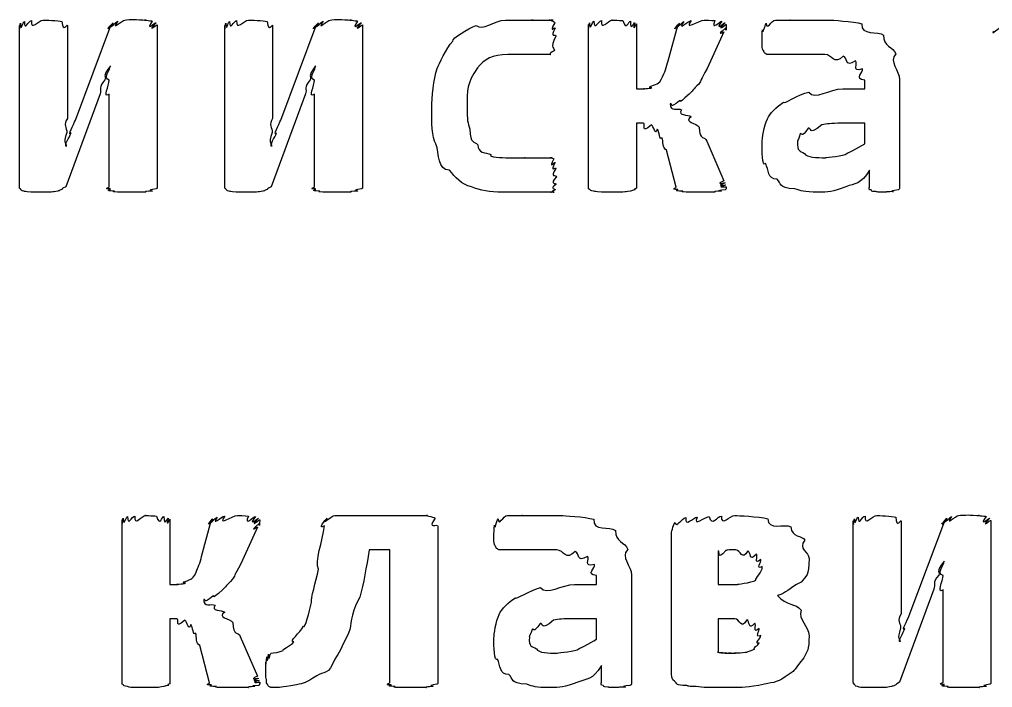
# Model space of a CAD drawing. Header units: millimetres. Extents: x 25 to 190, y 204 to 253.
# Drawn here: x 102.41 to 112.39, y 234.99 to 241.84 of the extents above; entities that cross this region are included whole.
import ezdxf

# ---------------------------------------------------------------- set-up
doc = ezdxf.new("R2010")
doc.units = ezdxf.units.MM
doc.layers.get('0').update_dxf_attribs({"linetype": 'CONTINUOUS'})

msp = doc.modelspace()

# ---------------------------------------------------------------- linework, layer by layer
at = {"color": 0}
for p, q in [((102.41, 240.12), (102.41, 241.774)), ((102.901, 241.774), (102.901, 240.821)), ((102.984, 240.804), (103.347, 241.774)), ((103.821, 241.779), (103.821, 240.12)), ((104.516, 240.12), (104.516, 241.774)), ((105.006, 241.774), (105.006, 240.821)), ((105.089, 240.804), (105.453, 241.774)), ((105.927, 241.779), (105.927, 240.12)), ((108.245, 240.109), (108.245, 241.785)), ((108.736, 241.791), (108.736, 241.124)), ((109.061, 241.41), (109.16, 241.774)), ((109.634, 241.708), (109.463, 241.333)), ((111.077, 241.124), (111.077, 241.212)), ((111.435, 241.217), (111.435, 240.12)), ((103.237, 241.074), (102.884, 240.12)), ((103.331, 240.12), (103.331, 241.069)), ((105.343, 241.074), (104.99, 240.12)), ((105.436, 240.12), (105.436, 241.069)), ((108.736, 241.124), (108.818, 241.124)), ((110.851, 241.124), (111.077, 241.124)), ((108.807, 240.771), (108.736, 240.771)), ((108.736, 240.771), (108.736, 240.104)), ((111.077, 240.771), (110.84, 240.771)), ((111.077, 240.561), (111.077, 240.771)), ((109.457, 240.589), (109.634, 240.181)), ((109.143, 240.115), (109.044, 240.495)), ((111.126, 240.12), (111.126, 240.291)), ((107.915, 240.22), (107.915, 240.22)), ((109.656, 240.109), (109.656, 240.109)), ((103.462, 235.03), (103.462, 236.706)), ((103.952, 236.711), (103.952, 236.044)), ((104.278, 236.331), (104.377, 236.694)), ((105.642, 236.75), (106.595, 236.75)), ((110.96, 235.041), (110.96, 236.694)), ((111.45, 236.694), (111.45, 235.741)), ((111.533, 235.724), (111.897, 236.694)), ((112.371, 236.7), (112.371, 235.041)), ((104.851, 236.629), (104.68, 236.254)), ((106.7, 236.639), (106.7, 235.041)), ((109.095, 235.168), (109.095, 236.568)), ((106.209, 236.397), (105.995, 236.397)), ((106.209, 235.041), (106.209, 236.397)), ((109.575, 236.386), (109.575, 236.044)), ((110.027, 236.226), (110.027, 236.226)), ((108.327, 236.044), (108.327, 236.133)), ((108.686, 236.138), (108.686, 235.041)), ((103.952, 236.044), (104.035, 236.044)), ((108.102, 236.044), (108.327, 236.044)), ((109.575, 236.044), (109.773, 236.044)), ((111.786, 235.995), (111.434, 235.041)), ((111.88, 235.041), (111.88, 235.989)), ((104.024, 235.692), (103.952, 235.692)), ((103.952, 235.692), (103.952, 235.024)), ((108.327, 235.692), (108.09, 235.692)), ((108.327, 235.482), (108.327, 235.692)), ((109.746, 235.692), (109.575, 235.692)), ((109.575, 235.692), (109.575, 235.35)), ((104.674, 235.51), (104.851, 235.102)), ((110.01, 235.52), (110.01, 235.52)), ((110.506, 235.515), (110.506, 235.515)), ((104.36, 235.035), (104.261, 235.416)), ((108.377, 235.041), (108.377, 235.212)), ((104.873, 235.03), (104.873, 235.03))]:
    msp.add_line(p, q, dxfattribs=at)
for points in [[(102.41, 241.774), (102.41, 241.682), (102.413, 241.788), (102.421, 241.796)], [(102.421, 241.796), (102.424, 241.697), (102.441, 241.808), (102.46, 241.813)], [(102.46, 241.813), (102.461, 241.708), (102.501, 241.824), (102.532, 241.824)], [(102.532, 241.824), (102.523, 241.711), (102.605, 241.829), (102.653, 241.829)], [(102.653, 241.829), (102.666, 241.829), (102.813, 241.824), (102.846, 241.813)], [(102.846, 241.813), (102.854, 241.693), (102.901, 241.792), (102.901, 241.774)], [(103.347, 241.774), (103.273, 241.686), (103.358, 241.793), (103.37, 241.802)], [(103.37, 241.802), (103.299, 241.7), (103.4, 241.814), (103.419, 241.818)], [(103.419, 241.818), (103.339, 241.711), (103.464, 241.829), (103.491, 241.829)], [(103.491, 241.829), (103.509, 241.832), (103.551, 241.835), (103.595, 241.835)], [(103.595, 241.835), (103.597, 241.832), (103.675, 241.832), (103.706, 241.829)], [(103.706, 241.829), (103.656, 241.829), (103.757, 241.825), (103.772, 241.818)], [(103.772, 241.818), (103.689, 241.7), (103.802, 241.808), (103.811, 241.802)], [(103.811, 241.802), (103.703, 241.686), (103.821, 241.786), (103.821, 241.779)], [(104.516, 241.774), (104.516, 241.682), (104.519, 241.788), (104.527, 241.796)], [(104.527, 241.796), (104.53, 241.697), (104.546, 241.808), (104.565, 241.813)], [(104.565, 241.813), (104.567, 241.708), (104.607, 241.824), (104.637, 241.824)], [(104.637, 241.824), (104.629, 241.711), (104.71, 241.829), (104.758, 241.829)], [(104.758, 241.829), (104.772, 241.829), (104.918, 241.824), (104.951, 241.813)], [(104.951, 241.813), (104.96, 241.693), (105.006, 241.792), (105.006, 241.774)], [(105.453, 241.774), (105.379, 241.686), (105.464, 241.793), (105.475, 241.802)], [(105.475, 241.802), (105.405, 241.7), (105.505, 241.814), (105.525, 241.818)], [(105.525, 241.818), (105.445, 241.711), (105.57, 241.829), (105.596, 241.829)], [(105.596, 241.829), (105.614, 241.832), (105.657, 241.835), (105.701, 241.835)], [(105.701, 241.835), (105.702, 241.832), (105.781, 241.832), (105.811, 241.829)], [(105.811, 241.829), (105.762, 241.829), (105.862, 241.825), (105.877, 241.818)], [(105.877, 241.818), (105.795, 241.7), (105.908, 241.808), (105.916, 241.802)], [(105.916, 241.802), (105.809, 241.686), (105.927, 241.786), (105.927, 241.779)], [(106.852, 241.614), (106.849, 241.642), (107.002, 241.741), (107.094, 241.774)], [(107.094, 241.774), (107.151, 241.711), (107.284, 241.829), (107.392, 241.829)], [(107.392, 241.829), (107.426, 241.829), (107.492, 241.829), (107.541, 241.829)], [(107.541, 241.829), (107.526, 241.829), (107.637, 241.829), (107.678, 241.829)], [(107.678, 241.829), (107.607, 241.829), (107.756, 241.829), (107.789, 241.829)], [(107.789, 241.829), (107.79, 241.829), (107.844, 241.829), (107.855, 241.829)], [(107.855, 241.829), (107.816, 241.829), (107.878, 241.829), (107.883, 241.829)], [(107.883, 241.829), (107.827, 241.829), (107.895, 241.82), (107.899, 241.802)], [(107.899, 241.802), (107.834, 241.677), (107.904, 241.768), (107.904, 241.747)], [(108.245, 241.785), (108.245, 241.689), (108.248, 241.797), (108.256, 241.802)], [(108.256, 241.802), (108.263, 241.7), (108.281, 241.814), (108.3, 241.818)], [(108.3, 241.818), (108.303, 241.708), (108.347, 241.824), (108.377, 241.824)], [(108.377, 241.824), (108.366, 241.711), (108.446, 241.829), (108.487, 241.829)], [(108.487, 241.829), (108.45, 241.829), (108.567, 241.826), (108.598, 241.824)], [(108.598, 241.824), (108.631, 241.708), (108.656, 241.821), (108.675, 241.818)], [(108.675, 241.818), (108.671, 241.7), (108.711, 241.808), (108.719, 241.802)], [(108.719, 241.802), (108.689, 241.689), (108.736, 241.793), (108.736, 241.791)], [(109.16, 241.774), (109.089, 241.686), (109.165, 241.792), (109.177, 241.796)], [(109.177, 241.796), (109.112, 241.697), (109.201, 241.808), (109.221, 241.813)], [(109.221, 241.813), (109.152, 241.708), (109.267, 241.824), (109.298, 241.824)], [(109.298, 241.824), (109.215, 241.711), (109.375, 241.829), (109.43, 241.829)], [(109.43, 241.829), (109.431, 241.829), (109.51, 241.826), (109.54, 241.824)], [(109.54, 241.824), (109.493, 241.708), (109.597, 241.821), (109.612, 241.818)], [(109.612, 241.818), (109.527, 241.7), (109.641, 241.808), (109.645, 241.802)], [(109.645, 241.802), (109.538, 241.689), (109.656, 241.792), (109.656, 241.785)], [(109.656, 241.785), (109.656, 241.671), (109.653, 241.76), (109.65, 241.747)], [(110.03, 241.73), (110.035, 241.667), (110.049, 241.774), (110.068, 241.796)], [(110.068, 241.796), (110.071, 241.711), (110.118, 241.829), (110.162, 241.829)], [(110.162, 241.829), (110.159, 241.829), (110.257, 241.829), (110.316, 241.829)], [(110.316, 241.829), (110.278, 241.829), (110.437, 241.829), (110.503, 241.829)], [(110.503, 241.829), (110.531, 241.829), (110.643, 241.829), (110.713, 241.829)], [(110.713, 241.829), (110.732, 241.829), (110.957, 241.815), (111.049, 241.791)], [(111.049, 241.791), (111.034, 241.66), (111.215, 241.726), (111.27, 241.675)], [(112.404, 241.713), (112.342, 241.66), (112.481, 241.759), (112.481, 241.774)], [(107.904, 241.747), (107.839, 241.633), (107.91, 241.697), (107.91, 241.664)], [(107.91, 241.664), (107.839, 241.531), (107.904, 241.544), (107.894, 241.515)], [(109.65, 241.747), (109.53, 241.645), (109.641, 241.722), (109.634, 241.708)], [(110.024, 241.631), (110.024, 241.622), (110.025, 241.708), (110.03, 241.73)], [(111.27, 241.675), (111.265, 241.556), (111.37, 241.559), (111.397, 241.482)], [(106.692, 241.333), (106.714, 241.377), (106.785, 241.54), (106.852, 241.614)], [(110.024, 241.565), (110.024, 241.556), (110.024, 241.609), (110.024, 241.631)], [(110.041, 241.515), (110.027, 241.516), (110.027, 241.545), (110.024, 241.565)], [(107.419, 241.476), (107.257, 241.476), (107.178, 241.429), (107.105, 241.338)], [(107.59, 241.476), (107.459, 241.476), (107.486, 241.476), (107.419, 241.476)], [(107.712, 241.476), (107.673, 241.476), (107.637, 241.476), (107.59, 241.476)], [(107.8, 241.476), (107.742, 241.476), (107.748, 241.476), (107.712, 241.476)], [(107.855, 241.476), (107.786, 241.476), (107.822, 241.476), (107.8, 241.476)], [(107.894, 241.515), (107.816, 241.476), (107.869, 241.476), (107.855, 241.476)], [(110.062, 241.487), (110.042, 241.49), (110.047, 241.504), (110.041, 241.515)], [(110.09, 241.476), (110.057, 241.476), (110.069, 241.479), (110.062, 241.487)], [(110.162, 241.476), (110.082, 241.476), (110.104, 241.476), (110.09, 241.476)], [(110.283, 241.476), (110.148, 241.476), (110.195, 241.476), (110.162, 241.476)], [(110.448, 241.476), (110.362, 241.476), (110.33, 241.476), (110.283, 241.476)], [(110.669, 241.476), (110.49, 241.476), (110.515, 241.476), (110.448, 241.476)], [(110.856, 241.46), (110.763, 241.358), (110.742, 241.476), (110.669, 241.476)], [(110.983, 241.41), (110.865, 241.336), (110.907, 241.449), (110.856, 241.46)], [(111.397, 241.482), (111.317, 241.402), (111.435, 241.317), (111.435, 241.217)], [(103.342, 241.361), (103.248, 241.234), (103.305, 241.264), (103.287, 241.217)], [(103.331, 241.212), (103.262, 241.234), (103.338, 241.312), (103.342, 241.361)], [(105.447, 241.361), (105.354, 241.234), (105.41, 241.264), (105.392, 241.217)], [(105.436, 241.212), (105.368, 241.234), (105.444, 241.312), (105.447, 241.361)], [(109.016, 241.278), (109.013, 241.263), (109.05, 241.358), (109.061, 241.41)], [(111.055, 241.328), (110.931, 241.292), (111.016, 241.388), (110.983, 241.41)], [(106.637, 240.925), (106.637, 241.035), (106.655, 241.223), (106.692, 241.333)], [(107.105, 241.338), (106.996, 241.175), (107.001, 241.114), (107.001, 240.942)], [(108.961, 241.184), (108.979, 241.19), (109.001, 241.241), (109.016, 241.278)], [(109.463, 241.333), (109.383, 241.201), (109.408, 241.217), (109.375, 241.173)], [(111.077, 241.212), (110.961, 241.226), (111.069, 241.294), (111.055, 241.328)], [(103.287, 241.217), (103.215, 241.137), (103.255, 241.121), (103.237, 241.074)], [(103.331, 241.069), (103.259, 241.016), (103.331, 241.163), (103.331, 241.212)], [(105.392, 241.217), (105.321, 241.137), (105.361, 241.121), (105.343, 241.074)], [(105.436, 241.069), (105.365, 241.016), (105.436, 241.163), (105.436, 241.212)], [(108.895, 241.135), (108.821, 241.142), (108.942, 241.162), (108.961, 241.184)], [(109.375, 241.173), (109.317, 241.115), (109.309, 241.098), (109.276, 241.069)], [(108.818, 241.124), (108.774, 241.124), (108.873, 241.126), (108.895, 241.135)], [(109.276, 241.069), (109.138, 240.943), (109.212, 241.02), (109.177, 241.002)], [(110.244, 240.986), (110.24, 240.961), (110.4, 241.069), (110.503, 241.09)], [(110.503, 241.09), (110.564, 241.005), (110.721, 241.124), (110.851, 241.124)], [(109.177, 241.002), (109.068, 240.91), (109.112, 240.976), (109.083, 240.969)], [(109.083, 240.969), (109.079, 240.884), (109.161, 240.931), (109.198, 240.909)], [(110.079, 240.815), (110.101, 240.87), (110.174, 240.942), (110.244, 240.986)], [(106.681, 240.561), (106.637, 240.619), (106.637, 240.789), (106.637, 240.925)], [(107.001, 240.942), (106.996, 240.796), (107.009, 240.776), (107.028, 240.71)], [(109.198, 240.909), (109.152, 240.844), (109.267, 240.866), (109.298, 240.837)], [(102.901, 240.821), (102.854, 240.756), (102.898, 240.724), (102.895, 240.677)], [(102.939, 240.672), (102.895, 240.63), (102.968, 240.76), (102.984, 240.804)], [(105.006, 240.821), (104.96, 240.756), (105.004, 240.724), (105.001, 240.677)], [(105.045, 240.672), (105.001, 240.63), (105.074, 240.76), (105.089, 240.804)], [(108.89, 240.754), (108.77, 240.652), (108.84, 240.771), (108.807, 240.771)], [(109.298, 240.837), (109.211, 240.785), (109.354, 240.772), (109.381, 240.732)], [(110.024, 240.573), (110.024, 240.612), (110.042, 240.745), (110.079, 240.815)], [(110.84, 240.771), (110.725, 240.771), (110.694, 240.765), (110.636, 240.754)], [(102.895, 240.677), (102.851, 240.542), (102.893, 240.581), (102.89, 240.534)], [(102.89, 240.534), (102.865, 240.542), (102.924, 240.628), (102.939, 240.672)], [(105.001, 240.677), (104.957, 240.542), (104.998, 240.581), (104.995, 240.534)], [(104.995, 240.534), (104.971, 240.542), (105.03, 240.628), (105.045, 240.672)], [(107.028, 240.71), (107.033, 240.55), (107.074, 240.594), (107.111, 240.55)], [(108.95, 240.71), (108.931, 240.634), (108.912, 240.746), (108.89, 240.754)], [(109, 240.622), (108.972, 240.59), (108.972, 240.688), (108.95, 240.71)], [(109.381, 240.732), (109.383, 240.586), (109.436, 240.644), (109.457, 240.589)], [(110.415, 240.661), (110.383, 240.557), (110.388, 240.612), (110.388, 240.584)], [(110.498, 240.721), (110.421, 240.605), (110.433, 240.685), (110.415, 240.661)], [(110.636, 240.754), (110.494, 240.634), (110.534, 240.735), (110.498, 240.721)], [(106.819, 240.291), (106.699, 240.289), (106.714, 240.454), (106.681, 240.561)], [(109.044, 240.495), (108.997, 240.517), (109.014, 240.585), (109, 240.622)], [(110.062, 240.357), (110.024, 240.322), (110.024, 240.491), (110.024, 240.573)], [(110.388, 240.584), (110.383, 240.476), (110.411, 240.491), (110.459, 240.462)], [(110.878, 240.451), (110.891, 240.465), (111.006, 240.513), (111.077, 240.561)], [(107.111, 240.55), (107.107, 240.462), (107.191, 240.473), (107.243, 240.451)], [(110.459, 240.462), (110.483, 240.418), (110.582, 240.418), (110.675, 240.418)], [(107.243, 240.451), (107.213, 240.418), (107.359, 240.418), (107.425, 240.418)], [(107.425, 240.418), (107.464, 240.418), (107.547, 240.418), (107.596, 240.418)], [(107.596, 240.418), (107.559, 240.418), (107.685, 240.418), (107.722, 240.418)], [(107.722, 240.418), (107.75, 240.418), (107.789, 240.418), (107.811, 240.418)], [(107.811, 240.418), (107.797, 240.418), (107.856, 240.418), (107.871, 240.418)], [(107.871, 240.418), (107.819, 240.418), (107.884, 240.414), (107.888, 240.407)], [(107.888, 240.407), (107.83, 240.286), (107.9, 240.386), (107.904, 240.368)], [(107.904, 240.368), (107.839, 240.253), (107.91, 240.333), (107.91, 240.308)], [(110.675, 240.418), (110.648, 240.418), (110.815, 240.429), (110.878, 240.451)], [(107.045, 240.12), (106.937, 240.143), (106.881, 240.217), (106.819, 240.291)], [(107.91, 240.308), (107.841, 240.2), (107.915, 240.253), (107.915, 240.22)], [(110.178, 240.198), (110.079, 240.198), (110.091, 240.294), (110.062, 240.357)], [(111.126, 240.291), (111.038, 240.138), (110.972, 240.156), (110.884, 240.12)], [(107.915, 240.22), (107.841, 240.138), (107.913, 240.164), (107.91, 240.143)], [(109.634, 240.181), (109.53, 240.134), (109.645, 240.166), (109.645, 240.159)], [(109.645, 240.159), (109.535, 240.12), (109.65, 240.144), (109.65, 240.137)], [(110.36, 240.098), (110.178, 240.109), (110.229, 240.153), (110.178, 240.198)], [(102.421, 240.098), (102.41, 240.094), (102.41, 240.112), (102.41, 240.12)], [(102.454, 240.076), (102.424, 240.079), (102.428, 240.09), (102.421, 240.098)], [(102.526, 240.065), (102.457, 240.068), (102.472, 240.072), (102.454, 240.076)], [(102.636, 240.065), (102.517, 240.065), (102.555, 240.065), (102.526, 240.065)], [(102.736, 240.065), (102.6, 240.065), (102.676, 240.065), (102.636, 240.065)], [(102.802, 240.076), (102.77, 240.068), (102.76, 240.068), (102.736, 240.065)], [(102.846, 240.093), (102.807, 240.076), (102.82, 240.079), (102.802, 240.076)], [(102.884, 240.12), (102.829, 240.09), (102.857, 240.1), (102.846, 240.093)], [(103.342, 240.098), (103.259, 240.094), (103.331, 240.112), (103.331, 240.12)], [(103.38, 240.076), (103.273, 240.079), (103.349, 240.09), (103.342, 240.098)], [(103.458, 240.065), (103.314, 240.068), (103.402, 240.072), (103.38, 240.076)], [(103.579, 240.065), (103.493, 240.065), (103.491, 240.065), (103.458, 240.065)], [(103.695, 240.065), (103.59, 240.065), (103.626, 240.065), (103.579, 240.065)], [(103.772, 240.076), (103.652, 240.068), (103.728, 240.068), (103.695, 240.065)], [(103.811, 240.098), (103.689, 240.079), (103.79, 240.083), (103.772, 240.076)], [(103.821, 240.12), (103.821, 240.094), (103.817, 240.105), (103.811, 240.098)], [(104.527, 240.098), (104.516, 240.094), (104.516, 240.112), (104.516, 240.12)], [(104.56, 240.076), (104.53, 240.079), (104.534, 240.09), (104.527, 240.098)], [(104.632, 240.065), (104.563, 240.068), (104.578, 240.072), (104.56, 240.076)], [(104.742, 240.065), (104.622, 240.065), (104.661, 240.065), (104.632, 240.065)], [(104.841, 240.065), (104.706, 240.065), (104.782, 240.065), (104.742, 240.065)], [(104.907, 240.076), (104.876, 240.068), (104.866, 240.068), (104.841, 240.065)], [(104.951, 240.093), (104.913, 240.076), (104.925, 240.079), (104.907, 240.076)], [(104.99, 240.12), (104.935, 240.09), (104.962, 240.1), (104.951, 240.093)], [(105.447, 240.098), (105.365, 240.094), (105.436, 240.112), (105.436, 240.12)], [(105.486, 240.076), (105.379, 240.079), (105.454, 240.09), (105.447, 240.098)], [(105.563, 240.065), (105.42, 240.068), (105.508, 240.072), (105.486, 240.076)], [(105.684, 240.065), (105.599, 240.065), (105.596, 240.065), (105.563, 240.065)], [(105.8, 240.065), (105.695, 240.065), (105.731, 240.065), (105.684, 240.065)], [(105.877, 240.076), (105.757, 240.068), (105.833, 240.068), (105.8, 240.065)], [(105.916, 240.098), (105.795, 240.079), (105.895, 240.083), (105.877, 240.076)], [(105.927, 240.12), (105.927, 240.094), (105.923, 240.105), (105.916, 240.098)], [(107.359, 240.065), (107.235, 240.065), (107.135, 240.083), (107.045, 240.12)], [(107.519, 240.065), (107.408, 240.065), (107.414, 240.065), (107.359, 240.065)], [(107.667, 240.065), (107.515, 240.065), (107.574, 240.065), (107.519, 240.065)], [(107.789, 240.065), (107.724, 240.065), (107.714, 240.065), (107.667, 240.065)], [(107.866, 240.065), (107.794, 240.065), (107.825, 240.065), (107.789, 240.065)], [(107.894, 240.065), (107.823, 240.065), (107.88, 240.065), (107.866, 240.065)], [(107.904, 240.087), (107.834, 240.065), (107.9, 240.065), (107.894, 240.065)], [(107.91, 240.143), (107.839, 240.094), (107.907, 240.101), (107.904, 240.087)], [(108.256, 240.093), (108.245, 240.09), (108.245, 240.105), (108.245, 240.109)], [(108.3, 240.076), (108.263, 240.076), (108.267, 240.085), (108.256, 240.093)], [(108.377, 240.065), (108.303, 240.068), (108.322, 240.072), (108.3, 240.076)], [(108.487, 240.065), (108.366, 240.065), (108.41, 240.065), (108.377, 240.065)], [(108.598, 240.065), (108.567, 240.065), (108.531, 240.065), (108.487, 240.065)], [(108.675, 240.076), (108.631, 240.068), (108.631, 240.068), (108.598, 240.065)], [(108.719, 240.087), (108.671, 240.076), (108.697, 240.079), (108.675, 240.076)], [(108.736, 240.104), (108.689, 240.087), (108.73, 240.094), (108.719, 240.087)], [(109.16, 240.093), (109.079, 240.09), (109.143, 240.107), (109.143, 240.115)], [(109.209, 240.076), (109.101, 240.076), (109.171, 240.085), (109.16, 240.093)], [(109.292, 240.065), (109.145, 240.068), (109.232, 240.072), (109.209, 240.076)], [(109.425, 240.065), (109.328, 240.065), (109.325, 240.065), (109.292, 240.065)], [(109.535, 240.065), (109.427, 240.065), (109.469, 240.065), (109.425, 240.065)], [(109.606, 240.076), (109.486, 240.068), (109.564, 240.068), (109.535, 240.065)], [(109.645, 240.087), (109.524, 240.076), (109.624, 240.079), (109.606, 240.076)], [(109.65, 240.137), (109.538, 240.105), (109.656, 240.123), (109.656, 240.12)], [(109.656, 240.109), (109.656, 240.087), (109.652, 240.094), (109.645, 240.087)], [(109.656, 240.12), (109.656, 240.098), (109.656, 240.112), (109.656, 240.109)], [(110.603, 240.065), (110.439, 240.065), (110.433, 240.076), (110.36, 240.098)], [(110.884, 240.12), (110.743, 240.065), (110.702, 240.065), (110.603, 240.065)], [(111.143, 240.087), (111.111, 240.087), (111.126, 240.105), (111.126, 240.12)], [(111.192, 240.071), (111.133, 240.072), (111.154, 240.079), (111.143, 240.087)], [(111.281, 240.065), (111.177, 240.065), (111.215, 240.067), (111.192, 240.071)], [(111.369, 240.071), (111.254, 240.065), (111.321, 240.065), (111.281, 240.065)], [(111.419, 240.087), (111.294, 240.072), (111.391, 240.073), (111.369, 240.071)], [(111.435, 240.12), (111.435, 240.087), (111.429, 240.094), (111.419, 240.087)], [(103.462, 236.706), (103.462, 236.609), (103.464, 236.718), (103.473, 236.722)], [(103.473, 236.722), (103.48, 236.62), (103.498, 236.735), (103.517, 236.739)], [(103.517, 236.739), (103.519, 236.629), (103.564, 236.744), (103.594, 236.744)], [(103.594, 236.744), (103.583, 236.631), (103.663, 236.75), (103.704, 236.75)], [(103.704, 236.75), (103.667, 236.75), (103.784, 236.747), (103.814, 236.744)], [(103.814, 236.744), (103.848, 236.629), (103.872, 236.741), (103.892, 236.739)], [(103.892, 236.739), (103.887, 236.62), (103.928, 236.729), (103.936, 236.722)], [(103.936, 236.722), (103.905, 236.609), (103.952, 236.714), (103.952, 236.711)], [(104.377, 236.694), (104.307, 236.606), (104.382, 236.712), (104.393, 236.717)], [(104.393, 236.717), (104.328, 236.618), (104.418, 236.729), (104.437, 236.733)], [(104.437, 236.733), (104.369, 236.629), (104.484, 236.744), (104.515, 236.744)], [(104.515, 236.744), (104.432, 236.631), (104.592, 236.75), (104.647, 236.75)], [(104.647, 236.75), (104.648, 236.75), (104.727, 236.747), (104.757, 236.744)], [(104.757, 236.744), (104.71, 236.629), (104.813, 236.741), (104.829, 236.739)], [(104.829, 236.739), (104.743, 236.62), (104.858, 236.729), (104.862, 236.722)], [(104.867, 236.667), (104.747, 236.565), (104.858, 236.642), (104.851, 236.629)], [(104.862, 236.722), (104.754, 236.609), (104.873, 236.712), (104.873, 236.706)], [(104.873, 236.706), (104.873, 236.591), (104.87, 236.681), (104.867, 236.667)], [(105.537, 236.645), (105.457, 236.598), (105.549, 236.707), (105.565, 236.722)], [(105.565, 236.722), (105.49, 236.631), (105.609, 236.75), (105.642, 236.75)], [(106.595, 236.75), (106.546, 236.75), (106.653, 236.74), (106.673, 236.722)], [(106.673, 236.722), (106.582, 236.595), (106.7, 236.675), (106.7, 236.639)], [(107.28, 236.65), (107.286, 236.587), (107.299, 236.694), (107.319, 236.717)], [(107.319, 236.717), (107.322, 236.631), (107.369, 236.75), (107.413, 236.75)], [(107.413, 236.75), (107.41, 236.75), (107.508, 236.75), (107.567, 236.75)], [(107.567, 236.75), (107.528, 236.75), (107.688, 236.75), (107.754, 236.75)], [(107.754, 236.75), (107.782, 236.75), (107.894, 236.75), (107.964, 236.75)], [(107.964, 236.75), (107.983, 236.75), (108.208, 236.736), (108.3, 236.711)], [(108.3, 236.711), (108.285, 236.58), (108.465, 236.647), (108.52, 236.595)], [(109.095, 236.568), (109.095, 236.558), (109.107, 236.652), (109.134, 236.678)], [(109.134, 236.678), (109.146, 236.613), (109.196, 236.723), (109.244, 236.728)], [(109.244, 236.728), (109.23, 236.62), (109.318, 236.733), (109.36, 236.733)], [(109.36, 236.733), (109.311, 236.624), (109.44, 236.739), (109.481, 236.739)], [(109.481, 236.739), (109.51, 236.629), (109.564, 236.744), (109.608, 236.744)], [(109.608, 236.744), (109.598, 236.631), (109.697, 236.75), (109.746, 236.75)], [(109.746, 236.75), (109.775, 236.75), (109.986, 236.739), (110.082, 236.717)], [(110.082, 236.717), (110.083, 236.591), (110.255, 236.67), (110.319, 236.634)], [(110.96, 236.694), (110.96, 236.602), (110.962, 236.708), (110.971, 236.717)], [(110.971, 236.717), (110.973, 236.618), (110.99, 236.729), (111.009, 236.733)], [(111.009, 236.733), (111.011, 236.629), (111.051, 236.744), (111.081, 236.744)], [(111.081, 236.744), (111.073, 236.631), (111.154, 236.75), (111.202, 236.75)], [(111.202, 236.75), (111.216, 236.75), (111.362, 236.744), (111.395, 236.733)], [(111.395, 236.733), (111.403, 236.613), (111.45, 236.712), (111.45, 236.694)], [(111.897, 236.694), (111.822, 236.606), (111.908, 236.714), (111.919, 236.722)], [(111.919, 236.722), (111.849, 236.62), (111.949, 236.735), (111.968, 236.739)], [(111.968, 236.739), (111.888, 236.631), (112.014, 236.75), (112.04, 236.75)], [(112.04, 236.75), (112.058, 236.752), (112.101, 236.755), (112.145, 236.755)], [(112.145, 236.755), (112.146, 236.752), (112.225, 236.752), (112.255, 236.75)], [(112.255, 236.75), (112.206, 236.75), (112.306, 236.746), (112.321, 236.739)], [(112.321, 236.739), (112.238, 236.62), (112.352, 236.729), (112.36, 236.722)], [(112.36, 236.722), (112.252, 236.606), (112.371, 236.707), (112.371, 236.7)], [(105.476, 236.198), (105.435, 236.279), (105.518, 236.48), (105.537, 236.645)], [(107.275, 236.551), (107.275, 236.543), (107.276, 236.629), (107.28, 236.65)], [(108.52, 236.595), (108.516, 236.477), (108.621, 236.48), (108.647, 236.402)], [(110.319, 236.634), (110.33, 236.518), (110.432, 236.551), (110.462, 236.496)], [(107.275, 236.485), (107.275, 236.477), (107.275, 236.529), (107.275, 236.551)], [(107.291, 236.436), (107.278, 236.437), (107.278, 236.466), (107.275, 236.485)], [(110.462, 236.496), (110.388, 236.408), (110.506, 236.378), (110.506, 236.309)], [(105.995, 236.397), (105.968, 236.216), (105.937, 236.055), (105.901, 235.912)], [(107.313, 236.408), (107.293, 236.411), (107.298, 236.425), (107.291, 236.436)], [(107.341, 236.397), (107.308, 236.397), (107.32, 236.4), (107.313, 236.408)], [(107.413, 236.397), (107.333, 236.397), (107.355, 236.397), (107.341, 236.397)], [(107.534, 236.397), (107.399, 236.397), (107.446, 236.397), (107.413, 236.397)], [(107.699, 236.397), (107.612, 236.397), (107.581, 236.397), (107.534, 236.397)], [(107.92, 236.397), (107.74, 236.397), (107.765, 236.397), (107.699, 236.397)], [(108.107, 236.381), (108.013, 236.279), (107.993, 236.397), (107.92, 236.397)], [(108.234, 236.331), (108.115, 236.256), (108.158, 236.369), (108.107, 236.381)], [(108.647, 236.402), (108.567, 236.323), (108.686, 236.237), (108.686, 236.138)], [(109.652, 236.391), (109.554, 236.276), (109.597, 236.389), (109.575, 236.386)], [(109.757, 236.397), (109.616, 236.397), (109.685, 236.394), (109.652, 236.391)], [(109.878, 236.386), (109.819, 236.279), (109.803, 236.397), (109.757, 236.397)], [(109.966, 236.353), (109.889, 236.265), (109.914, 236.378), (109.878, 236.386)], [(104.233, 236.198), (104.229, 236.183), (104.267, 236.279), (104.278, 236.331)], [(108.306, 236.248), (108.181, 236.212), (108.267, 236.309), (108.234, 236.331)], [(110.01, 236.298), (109.933, 236.234), (109.988, 236.338), (109.966, 236.353)], [(110.027, 236.226), (109.951, 236.19), (110.021, 236.276), (110.01, 236.298)], [(110.506, 236.309), (110.506, 236.124), (110.479, 236.133), (110.424, 236.066)], [(111.891, 236.281), (111.797, 236.154), (111.854, 236.185), (111.836, 236.138)], [(111.88, 236.133), (111.811, 236.154), (111.887, 236.233), (111.891, 236.281)], [(104.178, 236.105), (104.196, 236.11), (104.218, 236.161), (104.233, 236.198)], [(104.68, 236.254), (104.6, 236.121), (104.625, 236.138), (104.592, 236.094)], [(105.405, 235.857), (105.391, 235.901), (105.454, 236.069), (105.476, 236.198)], [(108.327, 236.133), (108.212, 236.146), (108.319, 236.215), (108.306, 236.248)], [(109.96, 236.088), (109.951, 236.106), (110.027, 236.167), (110.027, 236.226)], [(104.112, 236.055), (104.038, 236.062), (104.159, 236.083), (104.178, 236.105)], [(104.592, 236.094), (104.534, 236.036), (104.526, 236.018), (104.492, 235.989)], [(109.773, 236.044), (109.746, 236.044), (109.916, 236.058), (109.96, 236.088)], [(111.836, 236.138), (111.765, 236.058), (111.804, 236.041), (111.786, 235.995)], [(111.88, 235.989), (111.809, 235.937), (111.88, 236.084), (111.88, 236.133)], [(104.035, 236.044), (103.991, 236.044), (104.09, 236.047), (104.112, 236.055)], [(104.492, 235.989), (104.355, 235.864), (104.429, 235.941), (104.393, 235.923)], [(107.495, 235.906), (107.491, 235.882), (107.651, 235.989), (107.754, 236.011)], [(107.754, 236.011), (107.815, 235.926), (107.972, 236.044), (108.102, 236.044)], [(110.424, 236.066), (110.278, 235.996), (110.287, 235.957), (110.181, 235.928)], [(104.393, 235.923), (104.284, 235.831), (104.328, 235.897), (104.299, 235.89)], [(104.299, 235.89), (104.296, 235.804), (104.378, 235.851), (104.415, 235.829)], [(105.901, 235.912), (105.781, 235.698), (105.829, 235.648), (105.785, 235.543)], [(107.33, 235.736), (107.352, 235.791), (107.425, 235.862), (107.495, 235.906)], [(110.181, 235.928), (110.278, 235.824), (110.368, 235.853), (110.424, 235.78)], [(104.415, 235.829), (104.369, 235.765), (104.484, 235.786), (104.515, 235.758)], [(105.322, 235.614), (105.34, 235.588), (105.379, 235.76), (105.405, 235.857)], [(110.424, 235.78), (110.388, 235.68), (110.506, 235.621), (110.506, 235.515)], [(104.106, 235.675), (103.987, 235.573), (104.057, 235.692), (104.024, 235.692)], [(104.167, 235.631), (104.148, 235.555), (104.129, 235.666), (104.106, 235.675)], [(104.515, 235.758), (104.428, 235.705), (104.571, 235.693), (104.597, 235.653)], [(107.275, 235.493), (107.275, 235.533), (107.293, 235.665), (107.33, 235.736)], [(107.887, 235.675), (107.745, 235.555), (107.785, 235.656), (107.749, 235.642)], [(108.09, 235.692), (107.976, 235.692), (107.944, 235.686), (107.887, 235.675)], [(109.867, 235.68), (109.812, 235.573), (109.793, 235.692), (109.746, 235.692)], [(109.95, 235.647), (109.878, 235.559), (109.9, 235.672), (109.867, 235.68)], [(111.45, 235.741), (111.403, 235.676), (111.447, 235.645), (111.445, 235.598)], [(111.489, 235.592), (111.445, 235.551), (111.518, 235.68), (111.533, 235.724)], [(104.217, 235.543), (104.189, 235.511), (104.189, 235.609), (104.167, 235.631)], [(104.597, 235.653), (104.6, 235.507), (104.652, 235.565), (104.674, 235.51)], [(105.223, 235.454), (105.164, 235.456), (105.292, 235.548), (105.322, 235.614)], [(107.666, 235.581), (107.634, 235.478), (107.638, 235.533), (107.638, 235.504)], [(107.749, 235.642), (107.672, 235.526), (107.684, 235.606), (107.666, 235.581)], [(109.994, 235.592), (109.922, 235.529), (109.971, 235.632), (109.95, 235.647)], [(110.01, 235.52), (109.94, 235.489), (110.005, 235.573), (109.994, 235.592)], [(111.445, 235.598), (111.401, 235.463), (111.442, 235.501), (111.439, 235.454)], [(111.439, 235.454), (111.414, 235.463), (111.474, 235.548), (111.489, 235.592)], [(104.261, 235.416), (104.214, 235.438), (104.231, 235.505), (104.217, 235.543)], [(105.785, 235.543), (105.697, 235.372), (105.697, 235.351), (105.642, 235.278)], [(107.313, 235.278), (107.275, 235.242), (107.275, 235.412), (107.275, 235.493)], [(107.638, 235.504), (107.634, 235.397), (107.662, 235.412), (107.71, 235.383)], [(108.129, 235.372), (108.142, 235.385), (108.257, 235.434), (108.327, 235.482)], [(109.994, 235.443), (109.94, 235.429), (110.01, 235.49), (110.01, 235.52)], [(110.506, 235.515), (110.506, 235.372), (110.487, 235.355), (110.451, 235.289)], [(105.113, 235.366), (105.093, 235.374), (105.19, 235.413), (105.223, 235.454)], [(107.71, 235.383), (107.734, 235.339), (107.833, 235.339), (107.925, 235.339)], [(107.925, 235.339), (107.899, 235.339), (108.066, 235.35), (108.129, 235.372)], [(109.867, 235.35), (109.878, 235.353), (109.927, 235.368), (109.95, 235.383)], [(109.95, 235.383), (109.922, 235.385), (109.986, 235.421), (109.994, 235.443)], [(104.936, 235.245), (104.939, 235.184), (104.943, 235.289), (104.947, 235.3)], [(104.947, 235.3), (104.95, 235.209), (104.96, 235.324), (104.964, 235.327)], [(104.964, 235.327), (104.961, 235.22), (104.98, 235.339), (104.991, 235.339)], [(104.991, 235.339), (105.016, 235.339), (105.076, 235.347), (105.113, 235.366)], [(105.642, 235.278), (105.587, 235.11), (105.526, 235.151), (105.46, 235.107)], [(107.429, 235.118), (107.33, 235.118), (107.342, 235.215), (107.313, 235.278)], [(109.575, 235.35), (109.547, 235.345), (109.604, 235.347), (109.619, 235.344)], [(109.619, 235.344), (109.576, 235.341), (109.648, 235.341), (109.663, 235.339)], [(109.663, 235.339), (109.605, 235.339), (109.692, 235.339), (109.707, 235.339)], [(109.707, 235.339), (109.635, 235.339), (109.736, 235.339), (109.751, 235.339)], [(109.751, 235.339), (109.693, 235.339), (109.834, 235.341), (109.867, 235.35)], [(110.451, 235.289), (110.319, 235.121), (110.368, 235.168), (110.302, 235.124)], [(104.936, 235.157), (104.936, 235.136), (104.936, 235.223), (104.936, 235.245)], [(108.377, 235.212), (108.289, 235.059), (108.223, 235.077), (108.135, 235.041)], [(104.851, 235.102), (104.747, 235.055), (104.862, 235.087), (104.862, 235.079)], [(104.862, 235.079), (104.752, 235.041), (104.867, 235.064), (104.867, 235.058)], [(104.942, 235.069), (104.936, 235.063), (104.936, 235.119), (104.936, 235.157)], [(105.46, 235.107), (105.34, 235.026), (105.327, 235.035), (105.251, 235.013)], [(107.611, 235.019), (107.429, 235.03), (107.48, 235.074), (107.429, 235.118)], [(109.128, 235.052), (109.095, 235.055), (109.095, 235.115), (109.095, 235.168)], [(110.302, 235.124), (110.187, 235.033), (110.151, 235.044), (110.049, 235.019)], [(103.473, 235.013), (103.462, 235.011), (103.462, 235.026), (103.462, 235.03)], [(103.517, 234.997), (103.48, 234.997), (103.484, 235.005), (103.473, 235.013)], [(103.594, 234.986), (103.519, 234.988), (103.539, 234.993), (103.517, 234.997)], [(103.704, 234.986), (103.583, 234.986), (103.627, 234.986), (103.594, 234.986)], [(103.814, 234.986), (103.784, 234.986), (103.748, 234.986), (103.704, 234.986)], [(103.892, 234.997), (103.848, 234.988), (103.848, 234.988), (103.814, 234.986)], [(103.936, 235.008), (103.887, 234.997), (103.914, 235), (103.892, 234.997)], [(103.952, 235.024), (103.905, 235.008), (103.947, 235.015), (103.936, 235.008)], [(104.377, 235.013), (104.296, 235.011), (104.36, 235.027), (104.36, 235.035)], [(104.426, 234.997), (104.317, 234.997), (104.388, 235.005), (104.377, 235.013)], [(104.509, 234.986), (104.362, 234.988), (104.448, 234.993), (104.426, 234.997)], [(104.641, 234.986), (104.545, 234.986), (104.542, 234.986), (104.509, 234.986)], [(104.752, 234.986), (104.644, 234.986), (104.685, 234.986), (104.641, 234.986)], [(104.823, 234.997), (104.703, 234.988), (104.781, 234.988), (104.752, 234.986)], [(104.862, 235.008), (104.74, 234.997), (104.841, 235), (104.823, 234.997)], [(104.867, 235.058), (104.754, 235.026), (104.873, 235.044), (104.873, 235.041)], [(104.873, 235.03), (104.873, 235.008), (104.869, 235.015), (104.862, 235.008)], [(104.873, 235.041), (104.873, 235.019), (104.873, 235.033), (104.873, 235.03)], [(104.953, 235.019), (104.943, 235.019), (104.944, 235.046), (104.942, 235.069)], [(104.98, 234.991), (104.954, 234.997), (104.96, 235.008), (104.953, 235.019)], [(105.013, 234.986), (104.976, 234.986), (104.991, 234.987), (104.98, 234.991)], [(105.251, 235.013), (105.071, 234.986), (105.097, 234.986), (105.013, 234.986)], [(106.221, 235.013), (106.138, 235.011), (106.209, 235.03), (106.209, 235.041)], [(106.259, 234.997), (106.152, 235), (106.227, 235.009), (106.221, 235.013)], [(106.336, 234.986), (106.189, 234.988), (106.277, 234.993), (106.259, 234.997)], [(106.458, 234.986), (106.372, 234.986), (106.37, 234.986), (106.336, 234.986)], [(106.573, 234.986), (106.469, 234.986), (106.504, 234.986), (106.458, 234.986)], [(106.65, 234.997), (106.531, 234.988), (106.606, 234.988), (106.573, 234.986)], [(106.689, 235.019), (106.568, 235), (106.668, 235.004), (106.65, 234.997)], [(106.7, 235.041), (106.7, 235.015), (106.696, 235.026), (106.689, 235.019)], [(107.854, 234.986), (107.69, 234.986), (107.684, 234.997), (107.611, 235.019)], [(108.135, 235.041), (107.994, 234.986), (107.953, 234.986), (107.854, 234.986)], [(108.394, 235.008), (108.362, 235.008), (108.377, 235.026), (108.377, 235.041)], [(108.443, 234.991), (108.384, 234.993), (108.405, 235), (108.394, 235.008)], [(108.531, 234.986), (108.428, 234.986), (108.465, 234.987), (108.443, 234.991)], [(108.62, 234.991), (108.505, 234.986), (108.572, 234.986), (108.531, 234.986)], [(108.669, 235.008), (108.545, 234.993), (108.642, 234.994), (108.62, 234.991)], [(108.686, 235.041), (108.686, 235.008), (108.68, 235.015), (108.669, 235.008)], [(109.244, 235.008), (109.142, 235.004), (109.153, 235.026), (109.128, 235.052)], [(109.349, 234.997), (109.23, 234.997), (109.28, 235.004), (109.244, 235.008)], [(109.459, 234.986), (109.418, 234.988), (109.384, 234.993), (109.349, 234.997)], [(109.575, 234.986), (109.495, 234.986), (109.499, 234.986), (109.459, 234.986)], [(109.696, 234.986), (109.572, 234.986), (109.615, 234.986), (109.575, 234.986)], [(110.049, 235.019), (109.867, 234.986), (109.831, 234.986), (109.696, 234.986)], [(110.971, 235.019), (110.96, 235.015), (110.96, 235.033), (110.96, 235.041)], [(111.004, 234.997), (110.973, 235), (110.978, 235.011), (110.971, 235.019)], [(111.075, 234.986), (111.006, 234.988), (111.022, 234.993), (111.004, 234.997)], [(111.186, 234.986), (111.066, 234.986), (111.104, 234.986), (111.075, 234.986)], [(111.285, 234.986), (111.15, 234.986), (111.226, 234.986), (111.186, 234.986)], [(111.351, 234.997), (111.319, 234.988), (111.31, 234.988), (111.285, 234.986)], [(111.395, 235.013), (111.356, 234.997), (111.369, 235), (111.351, 234.997)], [(111.434, 235.041), (111.379, 235.011), (111.406, 235.02), (111.395, 235.013)], [(111.891, 235.019), (111.809, 235.015), (111.88, 235.033), (111.88, 235.041)], [(111.93, 234.997), (111.822, 235), (111.898, 235.011), (111.891, 235.019)], [(112.007, 234.986), (111.864, 234.988), (111.952, 234.993), (111.93, 234.997)], [(112.128, 234.986), (112.043, 234.986), (112.04, 234.986), (112.007, 234.986)], [(112.244, 234.986), (112.139, 234.986), (112.175, 234.986), (112.128, 234.986)], [(112.321, 234.997), (112.201, 234.988), (112.277, 234.988), (112.244, 234.986)], [(112.36, 235.019), (112.238, 235), (112.339, 235.004), (112.321, 234.997)], [(112.371, 235.041), (112.371, 235.015), (112.367, 235.026), (112.36, 235.019)]]:
    msp.add_open_spline(points, degree=3, dxfattribs=at)

doc.saveas('drawing.dxf')
